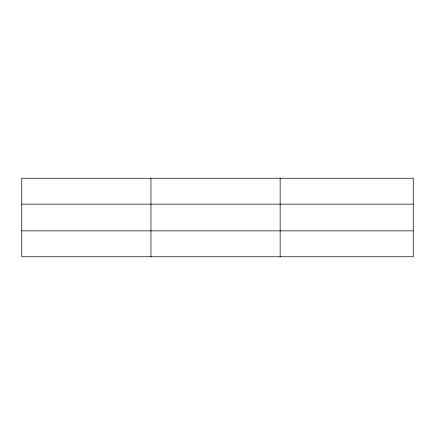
<?xml version="1.0" encoding="UTF-8"?>
<svg xmlns="http://www.w3.org/2000/svg" width="435" height="435" viewBox="0 0 435 435"><rect width="100%" height="100%" fill="white"/><g stroke="black" fill="none" stroke-linecap="round" stroke-linejoin="round"><path stroke-width="0.65" d="M150.945 178.241L150.945 256.759M280.14 178.241L280.14 256.759M413.25 204.151L413.25 178.241L21.75 178.241L21.75 256.759L413.25 256.759L413.25 204.151L21.75 204.151M21.75 230.849L413.25 230.849"/></g></svg>
